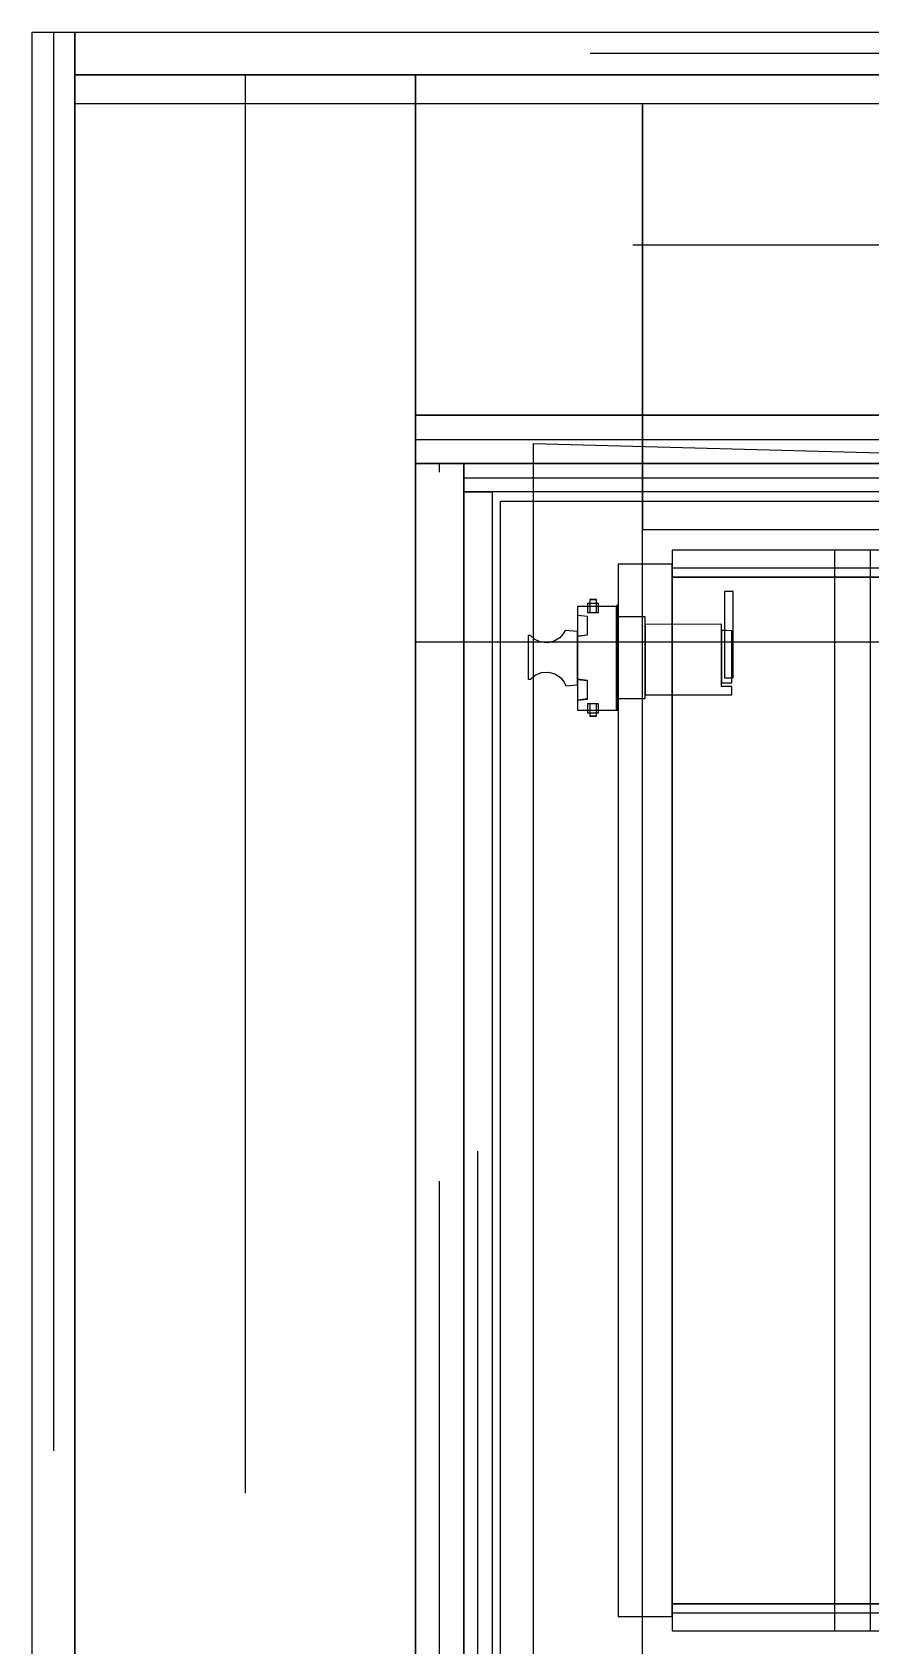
# Model space of a CAD drawing. Extents: x -23.2 to 18.8, y -18.4 to 11.3.
# Drawn here: x -5.583 to -5.287, y -4.68 to -4.111 of the extents above; entities that cross this region are included whole.
import ezdxf

# ---------------------------------------------------------------- set-up
doc = ezdxf.new("R2010")
doc.units = 0
doc.linetypes.add('Dashed', pattern=[0.75, 0.5, -0.25])
for name, color, linetype in [('COVERING', 8, 'Continuous'), ('EJE_MUROS', 8, 'Continuous'), ('FURNISHINGELEMENT', 8, 'Continuous'), ('LOSAS', 3, 'Continuous'), ('MUROS', 7, 'Continuous'), ('VIGAS', 5, 'Continuous')]:
    doc.layers.add(name, color=color, linetype=linetype)

msp = doc.modelspace()

# ---------------------------------------------------------------- linework, layer by layer
at = {"layer": 'COVERING'}
for p, q in [((-5.44778, -4.32623), (-5.44778, -8.39409)), ((1.66384, -4.32623), (-5.44778, -4.32623))]:
    msp.add_line(p, q, dxfattribs=at)
at = {"layer": 'EJE_MUROS', "linetype": 'Dashed'}
for p, q in [((-5.57528, -4.11123), (-5.57528, -8.52909)), ((-4.88616, -4.11873), (-5.56778, -4.11873)), ((-5.50778, -4.12623), (-5.50778, -5.01623)), ((-4.87116, -4.18623), (-5.44778, -4.18623)), ((-5.44778, -4.25473), (-4.87116, -4.25473)), ((-5.43928, -5.01623), (-5.43928, -4.26323)), ((-5.43078, -4.26823), (-4.88816, -4.26823)), ((-5.42578, -5.00567), (-5.42578, -4.27323))]:
    msp.add_line(p, q, dxfattribs=at)
at = {"layer": 'FURNISHINGELEMENT'}
for p, q in [((-4.91918, -4.29373, 5.36405), (-5.35733, -4.29373, 5.36405)), ((-5.35733, -4.29373, 5.36405), (-5.35733, -4.30326, 5.36405)), ((-5.28748, -4.29373, 3.5416), (-5.30018, -4.29373, 3.5416)), ((-5.30018, -4.29373, 3.5416), (-5.30018, -4.67473, 3.5416)), ((-5.28748, -4.67473, 3.5416), (-5.28748, -4.29373, 3.5416)), ((-5.35733, -4.29877, 5.36064), (-5.37638, -4.29877, 5.36064)), ((-5.37638, -4.29877, 5.36064), (-5.37638, -4.30326, 5.3625)), ((-5.35733, -4.30326, 5.3625), (-5.35733, -4.29877, 5.36064)), ((-5.37638, -4.30326, 5.3625), (-5.37638, -4.66521, 5.3625)), ((-5.35733, -4.30008, 3.55112), (-5.35733, -4.66838, 3.55112)), ((-4.93188, -4.30008, 3.55112), (-5.35733, -4.30008, 3.55112)), ((-5.35733, -4.66521, 5.3625), (-5.35733, -4.30326, 5.3625)), ((-5.35733, -4.30326, 5.36405), (-5.35733, -4.66521, 5.36405)), ((-4.91918, -4.30326, 5.36405), (-5.35733, -4.30326, 5.36405)), ((-5.35733, -4.30326, 5.36405), (-4.93188, -4.30326, 5.36405)), ((-5.33582, -4.30835, 4.45855), (-5.33887, -4.30835, 4.45855)), ((-5.33887, -4.30835, 4.45855), (-5.33887, -4.30999, 4.46032)), ((-5.33887, -4.30999, 4.46032), (-5.33887, -4.31202, 4.46163)), ((-5.33582, -4.30999, 4.46032), (-5.33582, -4.30835, 4.45855)), ((-5.33582, -4.31202, 4.46163), (-5.33582, -4.30999, 4.46032)), ((-5.37697, -4.31361, 4.52491), (-5.39068, -4.31361, 4.52491)), ((-5.39068, -4.31361, 4.52491), (-5.39068, -4.316, 4.5259)), ((-5.39068, -4.316, 4.5259), (-5.39068, -4.34773, 4.5259)), ((-5.38713, -4.31262, 4.48976), (-5.38713, -4.3158, 4.48976)), ((-5.38332, -4.31262, 4.48976), (-5.38713, -4.31262, 4.48976)), ((-5.38332, -4.31262, 4.46691), (-5.38713, -4.31262, 4.46691)), ((-5.38713, -4.31262, 4.46691), (-5.38713, -4.3158, 4.46691)), ((-5.38713, -4.3158, 4.48976), (-5.38332, -4.3158, 4.48976)), ((-5.38713, -4.3158, 4.46691), (-5.38332, -4.3158, 4.46691)), ((-5.38395, -4.31118, 4.48046), (-5.38638, -4.31118, 4.48046)), ((-5.38638, -4.31118, 4.48046), (-5.38638, -4.31236, 4.48227)), ((-5.38395, -4.31126, 4.50339), (-5.38638, -4.31126, 4.50339)), ((-5.38638, -4.31126, 4.50339), (-5.38638, -4.31242, 4.50518)), ((-5.38638, -4.31236, 4.48227), (-5.38638, -4.31393, 4.48375)), ((-5.38638, -4.31242, 4.50518), (-5.38638, -4.31396, 4.50666)), ((-5.38638, -4.31393, 4.48375), (-5.38638, -4.3158, 4.48484)), ((-5.38638, -4.31396, 4.50666), (-5.38638, -4.3158, 4.50776)), ((-5.38638, -4.3158, 4.50776), (-5.38395, -4.3158, 4.50776)), ((-5.38638, -4.3158, 4.48484), (-5.38395, -4.3158, 4.48484)), ((-5.38395, -4.31236, 4.48227), (-5.38395, -4.31118, 4.48046)), ((-5.38395, -4.31242, 4.50518), (-5.38395, -4.31126, 4.50339)), ((-5.38395, -4.31393, 4.48375), (-5.38395, -4.31236, 4.48227)), ((-5.38395, -4.31396, 4.50666), (-5.38395, -4.31242, 4.50518)), ((-5.38395, -4.3158, 4.48484), (-5.38395, -4.31393, 4.48375)), ((-5.38395, -4.3158, 4.50776), (-5.38395, -4.31396, 4.50666)), ((-5.38332, -4.3158, 4.48976), (-5.38332, -4.31262, 4.48976)), ((-5.38332, -4.3158, 4.46691), (-5.38332, -4.31262, 4.46691)), ((-5.37638, -4.31323, 4.58651), (-5.37697, -4.31323, 4.58651)), ((-5.37697, -4.31323, 4.58651), (-5.37697, -4.31424, 4.58782)), ((-5.37697, -4.316, 4.5259), (-5.37697, -4.31361, 4.52491)), ((-5.37697, -4.31424, 4.58782), (-5.37697, -4.31556, 4.58883)), ((-5.37697, -4.31556, 4.58883), (-5.37697, -4.31709, 4.58946)), ((-5.37697, -4.34773, 4.5259), (-5.37697, -4.316, 4.5259)), ((-5.37638, -4.31424, 4.58782), (-5.37638, -4.31323, 4.58651)), ((-5.37638, -4.31556, 4.58883), (-5.37638, -4.31424, 4.58782)), ((-5.37638, -4.31709, 4.58946), (-5.37638, -4.31556, 4.58883)), ((-5.33887, -4.31202, 4.46163), (-5.33887, -4.31431, 4.4624)), ((-5.33887, -4.31431, 4.4624), (-5.33887, -4.33285, 4.4624)), ((-5.33582, -4.31431, 4.4624), (-5.33582, -4.31202, 4.46163)), ((-5.33582, -4.33285, 4.4624), (-5.33582, -4.31431, 4.4624)), ((-5.39501, -4.32204, 4.45742), (-5.39568, -4.32326, 4.4594)), ((-5.39068, -4.32244, 4.45818), (-5.39501, -4.32204, 4.45742)), ((-5.38713, -4.31718, 4.48091), (-5.39068, -4.31679, 4.4773)), ((-5.39068, -4.31679, 4.4773), (-5.39068, -4.31784, 4.47649)), ((-5.38713, -4.31722, 4.50315), (-5.39068, -4.31683, 4.49952)), ((-5.39068, -4.31683, 4.49952), (-5.39068, -4.31789, 4.4987)), ((-5.39068, -4.31784, 4.47649), (-5.39068, -4.31907, 4.47598)), ((-5.39068, -4.31789, 4.4987), (-5.39068, -4.31913, 4.49819)), ((-5.39068, -4.31907, 4.47598), (-5.39068, -4.3204, 4.47581)), ((-5.39068, -4.31913, 4.49819), (-5.39068, -4.32045, 4.49802)), ((-5.39068, -4.3204, 4.47581), (-5.39068, -4.32172, 4.47598)), ((-5.39068, -4.32045, 4.49802), (-5.39068, -4.32178, 4.49819)), ((-5.39068, -4.32172, 4.47598), (-5.39068, -4.32295, 4.47649)), ((-5.39068, -4.32178, 4.49819), (-5.39068, -4.32302, 4.4987)), ((-5.38713, -4.3204, 4.4777), (-5.38713, -4.31718, 4.48091)), ((-5.38713, -4.32045, 4.49992), (-5.38713, -4.31722, 4.50315)), ((-5.38713, -4.32361, 4.48091), (-5.38713, -4.3204, 4.4777)), ((-5.38713, -4.32368, 4.50315), (-5.38713, -4.32045, 4.49992)), ((-5.37697, -4.31709, 4.58946), (-5.37697, -4.31873, 4.58968)), ((-5.37697, -4.31873, 4.58968), (-5.37697, -4.34469, 4.58968)), ((-5.37638, -4.31873, 4.58968), (-5.37638, -4.31709, 4.58946)), ((-5.36684, -4.31729, 4.52086), (-5.37638, -4.31729, 4.52086)), ((-5.37638, -4.31729, 4.52086), (-5.37638, -4.32088, 4.52235)), ((-5.37638, -4.34469, 4.58968), (-5.37638, -4.31873, 4.58968)), ((-5.37638, -4.32088, 4.52235), (-5.37638, -4.34253, 4.52235)), ((-5.36684, -4.32088, 4.52235), (-5.36684, -4.31729, 4.52086)), ((-5.33994, -4.31985, 4.46015), (-5.36684, -4.31997, 4.46123)), ((-5.36684, -4.31997, 4.46123), (-5.36684, -4.32218, 4.4637)), ((-5.36684, -4.34253, 4.52235), (-5.36684, -4.32088, 4.52235)), ((-5.36684, -4.32218, 4.4637), (-5.36684, -4.32489, 4.46561)), ((-5.33994, -4.32213, 4.46299), (-5.33994, -4.31985, 4.46015)), ((-5.33814, -4.32214, 4.44272), (-5.33994, -4.32209, 4.44272)), ((-5.33994, -4.32209, 4.44272), (-5.33994, -4.33171, 4.44272)), ((-5.33994, -4.32506, 4.46514), (-5.33994, -4.32213, 4.46299)), ((-5.33633, -4.32218, 4.44272), (-5.33814, -4.32214, 4.44272)), ((-5.33633, -4.33171, 4.44272), (-5.33633, -4.32218, 4.44272)), ((-5.40723, -4.32389, 4.46015), (-5.40801, -4.32389, 4.46015)), ((-5.40801, -4.32389, 4.46015), (-5.40801, -4.32574, 4.46174)), ((-5.40801, -4.32574, 4.46174), (-5.40801, -4.32789, 4.46287)), ((-5.40801, -4.32789, 4.46287), (-5.40801, -4.33023, 4.4635)), ((-5.40568, -4.32526, 4.46139), (-5.40723, -4.32389, 4.46015)), ((-5.40355, -4.3262, 4.46204), (-5.40568, -4.32526, 4.46139)), ((-5.40115, -4.32642, 4.46217), (-5.40355, -4.3262, 4.46204)), ((-5.39884, -4.32585, 4.46182), (-5.40115, -4.32642, 4.46217)), ((-5.39694, -4.32467, 4.46091), (-5.39884, -4.32585, 4.46182)), ((-5.39568, -4.32326, 4.4594), (-5.39694, -4.32467, 4.46091)), ((-5.39068, -4.32417, 4.46044), (-5.39068, -4.32244, 4.45818)), ((-5.39068, -4.32295, 4.47649), (-5.39068, -4.324, 4.4773)), ((-5.39068, -4.32302, 4.4987), (-5.39068, -4.32408, 4.49952)), ((-5.39068, -4.324, 4.4773), (-5.38713, -4.32361, 4.48091)), ((-5.39068, -4.32408, 4.49952), (-5.38713, -4.32368, 4.50315)), ((-5.39068, -4.32642, 4.46217), (-5.39068, -4.32417, 4.46044)), ((-5.39068, -4.32905, 4.46326), (-5.39068, -4.32642, 4.46217)), ((-5.36684, -4.32489, 4.46561), (-5.36684, -4.32796, 4.46686)), ((-5.33994, -4.32844, 4.46648), (-5.33994, -4.32506, 4.46514)), ((-5.40801, -4.33023, 4.4635), (-5.40801, -4.33266, 4.4636)), ((-5.40801, -4.33266, 4.4636), (-5.40801, -4.33505, 4.46315)), ((-5.39068, -4.33187, 4.46363), (-5.39068, -4.32905, 4.46326)), ((-5.39068, -4.33468, 4.46326), (-5.39068, -4.33187, 4.46363)), ((-5.36684, -4.32796, 4.46686), (-5.36684, -4.33124, 4.46738)), ((-5.36684, -4.33124, 4.46738), (-5.36684, -4.33455, 4.46714)), ((-5.33994, -4.33206, 4.4669), (-5.33994, -4.32844, 4.46648)), ((-5.33994, -4.33171, 4.44272), (-5.33994, -4.33434, 4.44306)), ((-5.33994, -4.33566, 4.46638), (-5.33994, -4.33206, 4.4669)), ((-5.33887, -4.33285, 4.4624), (-5.33887, -4.33514, 4.46163)), ((-5.33633, -4.33434, 4.44306), (-5.33633, -4.33171, 4.44272)), ((-5.33582, -4.33514, 4.46163), (-5.33582, -4.33285, 4.4624)), ((-5.40801, -4.33505, 4.46315), (-5.40801, -4.33728, 4.46218)), ((-5.40801, -4.33728, 4.46218), (-5.40801, -4.33924, 4.46075)), ((-5.40801, -4.33924, 4.46075), (-5.40723, -4.33924, 4.46075)), ((-5.40723, -4.33924, 4.46075), (-5.40555, -4.3378, 4.46187)), ((-5.40555, -4.3378, 4.46187), (-5.40331, -4.33687, 4.46241)), ((-5.40331, -4.33687, 4.46241), (-5.40083, -4.33675, 4.46247)), ((-5.40083, -4.33675, 4.46247), (-5.39848, -4.33745, 4.46209)), ((-5.39848, -4.33745, 4.46209), (-5.3966, -4.33878, 4.46115)), ((-5.3966, -4.33878, 4.46115), (-5.39541, -4.34032, 4.4596)), ((-5.39068, -4.33731, 4.46217), (-5.39068, -4.33468, 4.46326)), ((-5.39068, -4.33956, 4.46044), (-5.39068, -4.33731, 4.46217)), ((-5.38713, -4.33967, 4.48117), (-5.39068, -4.33927, 4.47756)), ((-5.39068, -4.33927, 4.47756), (-5.39068, -4.34033, 4.47675)), ((-5.36684, -4.33455, 4.46714), (-5.36684, -4.33772, 4.46616)), ((-5.36684, -4.33772, 4.46616), (-5.36684, -4.34058, 4.46449)), ((-5.33994, -4.33434, 4.44306), (-5.33994, -4.33679, 4.44408)), ((-5.33994, -4.339, 4.46495), (-5.33994, -4.33566, 4.46638)), ((-5.33994, -4.33679, 4.44408), (-5.33994, -4.3389, 4.44569)), ((-5.33994, -4.3389, 4.44569), (-5.33994, -4.34051, 4.4478)), ((-5.33994, -4.34187, 4.46272), (-5.33994, -4.339, 4.46495)), ((-5.33887, -4.33514, 4.46163), (-5.33887, -4.33716, 4.46031)), ((-5.33887, -4.33716, 4.46031), (-5.33887, -4.3388, 4.45854)), ((-5.33887, -4.3388, 4.45854), (-5.33582, -4.3388, 4.45854)), ((-5.33633, -4.33679, 4.44408), (-5.33633, -4.33434, 4.44306)), ((-5.33633, -4.3389, 4.44569), (-5.33633, -4.33679, 4.44408)), ((-5.33633, -4.34051, 4.4478), (-5.33633, -4.3389, 4.44569)), ((-5.33582, -4.33716, 4.46031), (-5.33582, -4.33514, 4.46163)), ((-5.33582, -4.3388, 4.45854), (-5.33582, -4.33716, 4.46031)), ((-5.39541, -4.34032, 4.4596), (-5.39481, -4.34163, 4.45756)), ((-5.39481, -4.34163, 4.45756), (-5.39068, -4.34129, 4.45818)), ((-5.38713, -4.33985, 4.50394), (-5.39068, -4.33945, 4.50031)), ((-5.39068, -4.33945, 4.50031), (-5.39068, -4.34051, 4.4995)), ((-5.39068, -4.34129, 4.45818), (-5.39068, -4.33956, 4.46044)), ((-5.39068, -4.34033, 4.47675), (-5.39068, -4.34156, 4.47624)), ((-5.39068, -4.34051, 4.4995), (-5.39068, -4.34175, 4.49898)), ((-5.39068, -4.34156, 4.47624), (-5.39068, -4.34288, 4.47607)), ((-5.39068, -4.34175, 4.49898), (-5.39068, -4.34308, 4.49881)), ((-5.39068, -4.34288, 4.47607), (-5.39068, -4.3442, 4.47624)), ((-5.39068, -4.34308, 4.49881), (-5.39068, -4.34441, 4.49898)), ((-5.39068, -4.3442, 4.47624), (-5.39068, -4.34543, 4.47675)), ((-5.39068, -4.34441, 4.49898), (-5.39068, -4.34564, 4.4995)), ((-5.38713, -4.34288, 4.47796), (-5.38713, -4.33967, 4.48117)), ((-5.38713, -4.34308, 4.50071), (-5.38713, -4.33985, 4.50394)), ((-5.38713, -4.34609, 4.48117), (-5.38713, -4.34288, 4.47796)), ((-5.38713, -4.34631, 4.50394), (-5.38713, -4.34308, 4.50071)), ((-5.37697, -4.34469, 4.58968), (-5.37697, -4.34634, 4.58946)), ((-5.37638, -4.34253, 4.52235), (-5.37638, -4.34611, 4.52086)), ((-5.37638, -4.34634, 4.58946), (-5.37638, -4.34469, 4.58968)), ((-5.36684, -4.34058, 4.46449), (-5.36684, -4.343, 4.46222)), ((-5.36684, -4.34611, 4.52086), (-5.36684, -4.34253, 4.52235)), ((-5.36684, -4.343, 4.46222), (-5.36684, -4.34483, 4.45945)), ((-5.36684, -4.34483, 4.45945), (-5.35188, -4.34483, 4.45883)), ((-5.35188, -4.34483, 4.45883), (-5.33633, -4.34476, 4.4583)), ((-5.33994, -4.34051, 4.4478), (-5.33633, -4.34051, 4.4478)), ((-5.33814, -4.34187, 4.46267), (-5.33994, -4.34187, 4.46272)), ((-5.33633, -4.34187, 4.46262), (-5.33814, -4.34187, 4.46267)), ((-5.33633, -4.34333, 4.46044), (-5.33633, -4.34187, 4.46262)), ((-5.33633, -4.34476, 4.4583), (-5.33633, -4.34333, 4.46044)), ((-5.39068, -4.34543, 4.47675), (-5.39068, -4.34649, 4.47756)), ((-5.39068, -4.34564, 4.4995), (-5.39068, -4.34671, 4.50031)), ((-5.39068, -4.34649, 4.47756), (-5.38713, -4.34609, 4.48117)), ((-5.39068, -4.34671, 4.50031), (-5.38713, -4.34631, 4.50394)), ((-5.39068, -4.34773, 4.5259), (-5.39068, -4.35012, 4.52491)), ((-5.39068, -4.35012, 4.52491), (-5.37697, -4.35012, 4.52491)), ((-5.38332, -4.34793, 4.48976), (-5.38713, -4.34793, 4.48976)), ((-5.38713, -4.34793, 4.48976), (-5.38713, -4.35111, 4.48976)), ((-5.38332, -4.34793, 4.46691), (-5.38713, -4.34793, 4.46691)), ((-5.38713, -4.34793, 4.46691), (-5.38713, -4.35111, 4.46691)), ((-5.38395, -4.34793, 4.50759), (-5.38638, -4.34793, 4.50759)), ((-5.38638, -4.34793, 4.50759), (-5.38638, -4.34966, 4.50647)), ((-5.38395, -4.34793, 4.48472), (-5.38638, -4.34793, 4.48472)), ((-5.38638, -4.34793, 4.48472), (-5.38638, -4.34972, 4.48361)), ((-5.38638, -4.34966, 4.50647), (-5.38638, -4.35109, 4.505)), ((-5.38638, -4.34972, 4.48361), (-5.38638, -4.35121, 4.48213)), ((-5.38395, -4.34966, 4.50647), (-5.38395, -4.34793, 4.50759)), ((-5.38395, -4.34972, 4.48361), (-5.38395, -4.34793, 4.48472)), ((-5.38395, -4.35109, 4.505), (-5.38395, -4.34966, 4.50647)), ((-5.38395, -4.35121, 4.48213), (-5.38395, -4.34972, 4.48361)), ((-5.38332, -4.35111, 4.48976), (-5.38332, -4.34793, 4.48976)), ((-5.38332, -4.35111, 4.46691), (-5.38332, -4.34793, 4.46691)), ((-5.37697, -4.34634, 4.58946), (-5.37697, -4.34787, 4.58883)), ((-5.37697, -4.35012, 4.52491), (-5.37697, -4.34773, 4.5259)), ((-5.37697, -4.34787, 4.58883), (-5.37697, -4.34918, 4.58782)), ((-5.37697, -4.34918, 4.58782), (-5.37697, -4.35019, 4.58651)), ((-5.37697, -4.35019, 4.58651), (-5.37638, -4.35019, 4.58651)), ((-5.37638, -4.34611, 4.52086), (-5.36684, -4.34611, 4.52086)), ((-5.37638, -4.34787, 4.58883), (-5.37638, -4.34634, 4.58946)), ((-5.37638, -4.34918, 4.58782), (-5.37638, -4.34787, 4.58883)), ((-5.37638, -4.35019, 4.58651), (-5.37638, -4.34918, 4.58782)), ((-5.38713, -4.35111, 4.48976), (-5.38332, -4.35111, 4.48976)), ((-5.38713, -4.35111, 4.46691), (-5.38332, -4.35111, 4.46691)), ((-5.38638, -4.35109, 4.505), (-5.38638, -4.35217, 4.50325)), ((-5.38638, -4.35121, 4.48213), (-5.38638, -4.35233, 4.48036)), ((-5.38638, -4.35217, 4.50325), (-5.38395, -4.35217, 4.50325)), ((-5.38638, -4.35233, 4.48036), (-5.38395, -4.35233, 4.48036)), ((-5.38395, -4.35217, 4.50325), (-5.38395, -4.35109, 4.505)), ((-5.38395, -4.35233, 4.48036), (-5.38395, -4.35121, 4.48213)), ((-5.37638, -4.66521, 5.3625), (-5.37638, -4.6697, 5.36064)), ((-5.35733, -4.6697, 5.36064), (-5.35733, -4.66521, 5.3625)), ((-5.35733, -4.66521, 5.36405), (-4.91918, -4.66521, 5.36405)), ((-4.93188, -4.66521, 5.36405), (-5.35733, -4.66521, 5.36405)), ((-5.35733, -4.66521, 5.36405), (-5.35733, -4.67473, 5.36405)), ((-5.35733, -4.66838, 3.55112), (-4.93188, -4.66838, 3.55112)), ((-5.37638, -4.6697, 5.36064), (-5.35733, -4.6697, 5.36064)), ((-5.35733, -4.67473, 5.36405), (-4.91918, -4.67473, 5.36405)), ((-5.30018, -4.67473, 3.5416), (-5.28748, -4.67473, 3.5416))]:
    msp.add_line(p, q, dxfattribs=at)
at = {"layer": 'LOSAS'}
for p, q in [((-5.40616, -8.35624), (-5.40616, -4.25624)), ((-5.40616, -4.25624), (-4.74616, -4.2739)), ((-5.41778, -8.36408), (-5.41778, -4.27646)), ((-5.41778, -4.27646), (1.47634, -4.27646))]:
    msp.add_line(p, q, dxfattribs=at)
at = {"layer": 'MUROS'}
for p, q in [((-5.58278, -8.52909), (-5.58278, -4.11123)), ((-5.58278, -4.11123), (-5.56778, -4.11123)), ((-5.56778, -4.12623), (-5.56778, -4.11123)), ((-5.56778, -4.11123), (-4.88616, -4.11123)), ((-5.56778, -4.11123), (-5.56778, -8.52909)), ((-5.56778, -5.01623), (-5.56778, -4.12623)), ((-5.56778, -4.12623), (-5.44778, -4.12623)), ((-4.88616, -4.12623), (-5.56778, -4.12623)), ((-5.44778, -4.12623), (-5.44778, -5.01623)), ((-5.44778, -4.24623), (-5.44778, -4.12623)), ((-5.44778, -4.12623), (-4.87116, -4.12623)), ((-4.87116, -4.24623), (-5.44778, -4.24623)), ((-5.44778, -4.24623), (-4.87116, -4.24623)), ((-5.44778, -4.26323), (-5.44778, -4.24623)), ((-4.87116, -4.26323), (-5.44778, -4.26323)), ((-5.44778, -5.01623), (-5.44778, -4.26323)), ((-5.44778, -4.26323), (-5.43078, -4.26323)), ((-5.43078, -4.26323), (-5.43078, -5.01623)), ((-5.43078, -4.26323), (-4.88816, -4.26323)), ((-5.43078, -4.27323), (-5.43078, -4.26323)), ((-4.88816, -4.27323), (-5.43078, -4.27323)), ((-5.43078, -5.00567), (-5.43078, -4.27323)), ((-5.43078, -4.27323), (-5.42078, -4.27323)), ((-5.42078, -4.27323), (-5.42078, -5.00567))]:
    msp.add_line(p, q, dxfattribs=at)
at = {"layer": 'VIGAS'}
for p, q in [((-5.56778, -4.13646), (-5.56778, -5.01567)), ((-5.36778, -4.13646), (-5.56778, -4.13646)), ((-5.36778, -5.01567), (-5.36778, -4.13646)), ((-4.87116, -4.13646), (-5.36778, -4.13646)), ((-5.36778, -4.13646), (-5.36778, -4.28646)), ((-5.36778, -4.28646), (-4.87116, -4.28646))]:
    msp.add_line(p, q, dxfattribs=at)

doc.saveas('drawing.dxf')
